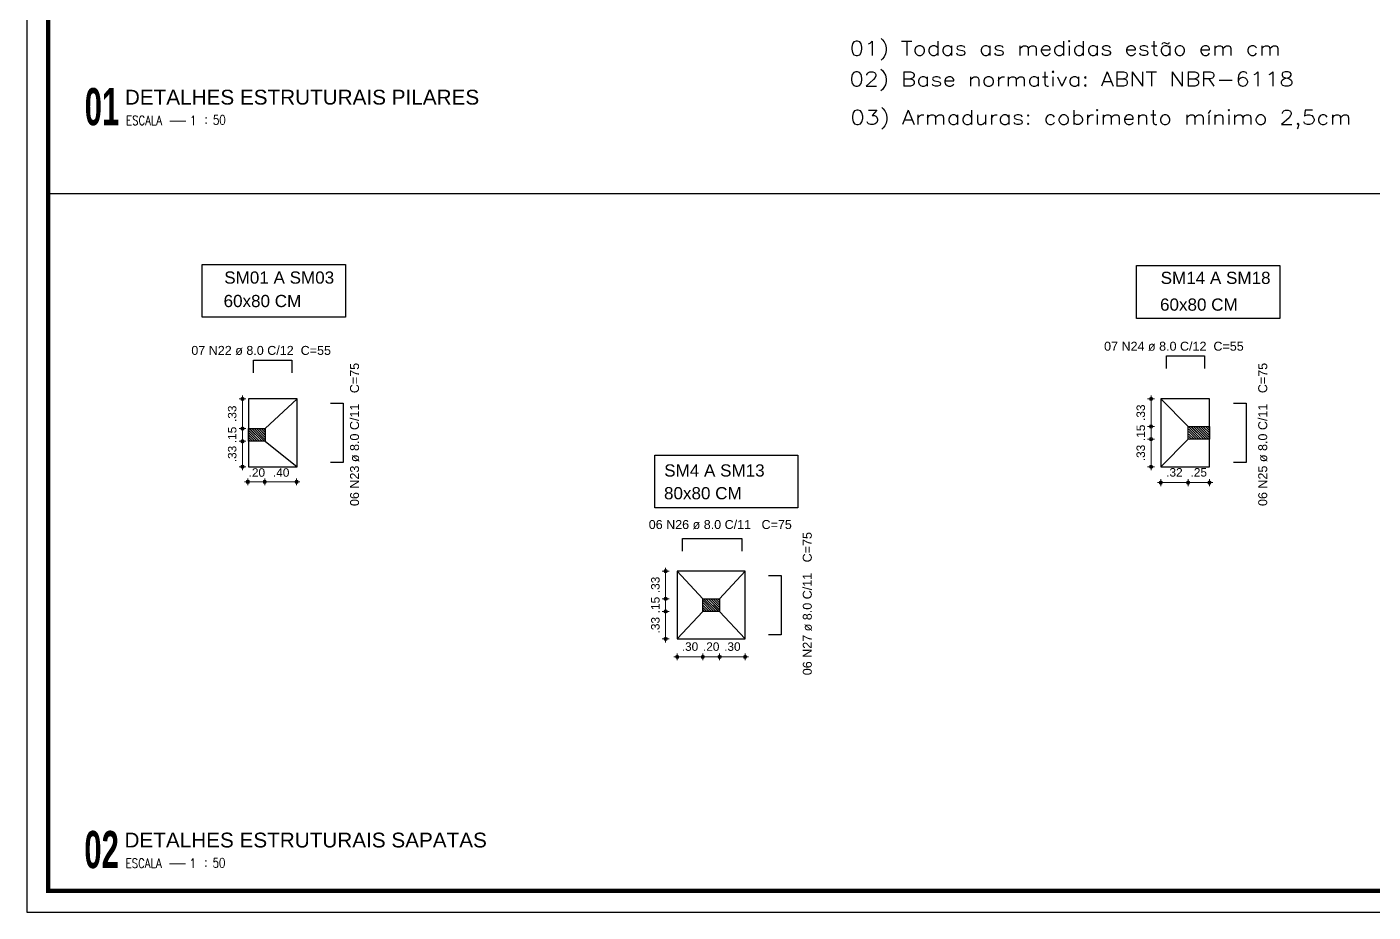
# Model space of a CAD drawing. Header units: millimetres. Extents: x 2317 to 2736, y 1295 to 1343.
# Drawn here: x 2316.87 to 2348.66, y 1299.25 to 1320.15 of the extents above; entities that cross this region are included whole.
import ezdxf
from ezdxf.enums import TextEntityAlignment as Align

# ---------------------------------------------------------------- set-up
doc = ezdxf.new("R2010")
doc.units = ezdxf.units.MM
for name, color, linetype in [('BL-CRM-03', 7, 'Continuous'), ('E-TXT-G', 3, 'Continuous'), ('E-TXT-Y', 2, 'Continuous'), ("LINHA - PROJETU'S", 1, 'Continuous'), ('PILARES', 1, 'Continuous'), ('sapatas', 4, 'Continuous'), ('SELO03', 7, 'Continuous')]:
    doc.layers.add(name, color=color, linetype=linetype)
for name, color, linetype, lineweight in [('COTAS', 53, 'Continuous', 9), ('DT-Armadura', 2, 'Continuous', 30), ('DT-Forma', 5, 'Continuous', 5), ('E-TXT-W', 7, 'Continuous', 20)]:
    doc.layers.add(name, color=color, linetype=linetype, lineweight=lineweight)
doc.styles.add('Arial', font='arial.ttf')
doc.styles.add('Arial$001', font='arial.ttf', dxfattribs={"height": 1.563588})
doc.styles.add('CARIMBO_DADOS', font='arial.ttf', dxfattribs={"height": 0.1})
doc.styles.add('REG140', font='romans.shx', dxfattribs={"width": 0.8, "height": 0.35})
doc.styles.add('REG80', font='romans.shx', dxfattribs={"width": 0.8, "height": 0.1})
doc.styles.add('ROMANS', font='romans.shx', dxfattribs={"width": 0.9})
doc.styles.add('SANSSERIF2', font='sanssb__.ttf', dxfattribs={"width": 0.8})
doc.styles.get("Standard").update_dxf_attribs({"font": 'arial.ttf'})

# ---------------------------------------------------------------- blocks, each defined once
blk = doc.blocks.new('IND_DES')
at = {"layer": 'E-TXT-W'}
blk.add_line((0.027, -0.243), (0.198, -0.243), dxfattribs=at)
at = {"layer": 'E-TXT-G', "style": 'REG80', "width": 0.8}
for s, p in [('ESCALA', (-0.446, -0.286)), ('1', (0.243, -0.286)), (':', (0.399, -0.271))]:
    blk.add_text(s, height=0.1, dxfattribs=at).set_placement(p)
blk.add_attdef('ESCALA', (0.49, -0.281), '', height=0.1, dxfattribs=at)
at = {"layer": 'E-TXT-W', "style": 'SANSSERIF2', "width": 0.6}
blk.add_attdef('00', text='', height=0.4, dxfattribs=at).set_placement((-0.708, -0.288), align=Align.CENTER)
at = {"layer": 'E-TXT-Y', "style": 'REG140', "width": 0.8}
for tag, p in [('PROJETO', (-0.456, 0.183)), ('DESENHO', (-0.458, -0.066))]:
    blk.add_attdef(tag, p, '', height=0.175, dxfattribs=at)
blk = doc.blocks.new('CIRCULOS')
at = {"layer": 'COTAS'}
for p, q in [((-4, 0), (4, 0)), ((0, 4), (0, -4))]:
    blk.add_line(p, q, dxfattribs=at)
for radius in [2, 1]:
    blk.add_circle((0, 0), radius, dxfattribs=at)

msp = doc.modelspace()

# ---------------------------------------------------------------- hatches: boundary and pattern name
h = msp.add_hatch()
h.set_pattern_fill('JIS_LC_20', color=256, scale=0.002, angle=90, style=0)
h.set_pattern_definition([(135, (4966.91543, -4015.8124), (-0.02828427125, -0.02828427125), []), (135, (4966.91543, -4015.8116), (-0.02828427125, -0.02828427125), [])])
h.paths.add_polyline_path([(2322.103, 1310.666), (2322.103, 1310.516), (2322.503, 1310.516), (2322.503, 1310.666)])
h.paths.add_polyline_path([(2322.103, 1310.516), (2322.103, 1310.366), (2322.503, 1310.366), (2322.503, 1310.516)])
h = msp.add_hatch()
h.set_pattern_fill('JIS_LC_20', color=256, scale=0.002, angle=270, style=0)
h.set_pattern_definition([(315, (-300.013012, 6636.895195), (0.02828427125, 0.02828427125), []), (315, (-300.013012, 6636.894395), (0.02828427125, 0.02828427125), [])])
h.paths.add_polyline_path([(2344.8, 1310.416), (2344.8, 1310.566), (2344.316, 1310.566), (2344.316, 1310.416)])
h.paths.add_polyline_path([(2344.8, 1310.566), (2344.8, 1310.716), (2344.316, 1310.716), (2344.316, 1310.566)])
h = msp.add_hatch()
h.set_pattern_fill('JIS_LC_20', color=256, scale=0.002, angle=-90, style=0)
h.set_pattern_definition([(315, (-311.580213, 6632.82985), (0.02828427125, 0.02828427125), []), (315, (-311.580213, 6632.82905), (0.02828427125, 0.02828427125), [])])
h.paths.add_polyline_path([(2333.233, 1306.351), (2333.233, 1306.501), (2332.833, 1306.501), (2332.833, 1306.351)])
h.paths.add_polyline_path([(2333.233, 1306.501), (2333.233, 1306.651), (2332.833, 1306.651), (2332.833, 1306.501)])

# ---------------------------------------------------------------- linework, layer by layer
msp.add_lwpolyline([(2316.873, 1299.254), (2375.073, 1299.254), (2375.073, 1341.304), (2316.873, 1341.304)], close=True)
at = {"const_width": 0.1}
msp.add_lwpolyline([(2317.373, 1299.754), (2374.573, 1299.754), (2374.573, 1340.804), (2317.373, 1340.804)], close=True, dxfattribs=at)
at = {"color": 7}
for points in [[(2321.013, 1314.543), (2324.396, 1314.543), (2324.396, 1313.299), (2321.013, 1313.299)], [(2343.078, 1314.512), (2346.461, 1314.512), (2346.461, 1313.268), (2343.078, 1313.268)], [(2331.699, 1310.038), (2335.082, 1310.038), (2335.082, 1308.795), (2331.699, 1308.795)]]:
    msp.add_lwpolyline(points, close=True, dxfattribs=at)
at = {"layer": 'BL-CRM-03'}
for p, q in [((2343.783, 1312.082), (2343.783, 1312.382)), ((2343.783, 1312.382), (2344.683, 1312.382)), ((2344.683, 1312.382), (2344.683, 1312.082)), ((2322.228, 1311.983), (2322.228, 1312.283)), ((2322.228, 1312.283), (2323.128, 1312.283)), ((2323.128, 1312.283), (2323.128, 1311.983)), ((2324.043, 1311.266), (2324.343, 1311.266)), ((2324.343, 1311.266), (2324.343, 1309.866)), ((2345.37, 1311.266), (2345.67, 1311.266)), ((2345.67, 1311.266), (2345.67, 1309.866)), ((2324.343, 1309.866), (2324.043, 1309.866)), ((2345.67, 1309.866), (2345.37, 1309.866)), ((2332.355, 1307.775), (2332.355, 1308.075)), ((2332.355, 1308.075), (2333.755, 1308.075)), ((2333.755, 1308.075), (2333.755, 1307.775)), ((2334.388, 1307.197), (2334.688, 1307.197)), ((2334.688, 1307.197), (2334.688, 1305.797)), ((2334.688, 1305.797), (2334.388, 1305.797))]:
    msp.add_line(p, q, dxfattribs=at)
at = {"layer": 'DT-Forma', "color": 8}
for p, q in [((2321.964, 1310.686), (2321.964, 1311.346)), ((2343.421, 1310.736), (2343.421, 1311.346)), ((2343.421, 1310.736), (2343.421, 1310.756)), ((2321.964, 1310.686), (2321.964, 1310.706)), ((2321.964, 1310.366), (2321.964, 1310.666)), ((2343.421, 1310.416), (2343.421, 1310.716)), ((2321.964, 1310.386), (2321.964, 1310.406)), ((2321.964, 1309.766), (2321.964, 1310.366)), ((2321.964, 1310.346), (2321.964, 1310.326)), ((2343.421, 1310.396), (2343.421, 1310.376)), ((2343.421, 1309.786), (2343.421, 1310.396)), ((2321.964, 1309.746), (2321.964, 1309.726)), ((2322.071, 1309.41), (2322.051, 1309.41)), ((2322.091, 1309.41), (2322.491, 1309.41)), ((2322.511, 1309.41), (2323.221, 1309.41)), ((2322.511, 1309.41), (2322.531, 1309.41)), ((2343.67, 1309.39), (2344.276, 1309.39)), ((2344.276, 1309.39), (2344.256, 1309.39)), ((2344.296, 1309.39), (2344.8, 1309.39)), ((2344.82, 1309.39), (2344.84, 1309.39)), ((2331.958, 1306.671), (2331.958, 1307.281)), ((2331.958, 1306.671), (2331.958, 1306.691)), ((2331.958, 1306.351), (2331.958, 1306.651)), ((2331.958, 1306.331), (2331.958, 1306.311)), ((2331.958, 1305.721), (2331.958, 1306.331)), ((2332.213, 1305.277), (2332.193, 1305.277)), ((2332.233, 1305.277), (2332.833, 1305.277)), ((2332.813, 1305.277), (2332.793, 1305.277)), ((2332.833, 1305.277), (2333.233, 1305.277)), ((2332.853, 1305.277), (2332.873, 1305.277)), ((2333.213, 1305.277), (2333.193, 1305.277)), ((2333.233, 1305.277), (2333.833, 1305.277)), ((2333.253, 1305.277), (2333.273, 1305.277)), ((2333.853, 1305.277), (2333.873, 1305.277))]:
    msp.add_line(p, q, dxfattribs=at)
at = {"layer": 'DT-Forma'}
msp.add_line((2344.8, 1310.716), (2344.596, 1310.716), dxfattribs=at)
at = {"layer": "LINHA - PROJETU'S", "color": 1}
msp.add_line((2317.373, 1316.217), (2351.624, 1316.217), dxfattribs=at)
at = {"layer": 'PILARES'}
for points in [[(2322.103, 1310.366), (2322.103, 1310.666), (2322.503, 1310.666), (2322.503, 1310.366)], [(2344.8, 1310.716), (2344.8, 1310.416), (2344.296, 1310.416), (2344.296, 1310.716)], [(2333.233, 1306.651), (2333.233, 1306.351), (2332.833, 1306.351), (2332.833, 1306.651)]]:
    msp.add_lwpolyline(points, close=True, dxfattribs=at)
at = {"layer": 'sapatas'}
for p, q in [((2322.503, 1310.666), (2323.253, 1311.366)), ((2344.296, 1310.716), (2343.65, 1311.366)), ((2322.503, 1310.366), (2323.253, 1309.766)), ((2344.296, 1310.416), (2343.65, 1309.766)), ((2332.833, 1306.651), (2332.233, 1307.301)), ((2333.233, 1306.651), (2333.833, 1307.301)), ((2332.833, 1306.351), (2332.233, 1305.701)), ((2333.233, 1306.351), (2333.833, 1305.701))]:
    msp.add_line(p, q, dxfattribs=at)
for points in [[(2322.103, 1309.766), (2323.253, 1309.766), (2323.253, 1311.366), (2322.103, 1311.366)], [(2344.8, 1311.366), (2343.65, 1311.366), (2343.65, 1309.766), (2344.8, 1309.766)], [(2332.233, 1305.701), (2333.833, 1305.701), (2333.833, 1307.301), (2332.233, 1307.301)]]:
    msp.add_lwpolyline(points, close=True, dxfattribs=at)

# ---------------------------------------------------------------- block references
ref = msp.add_blockref('IND_DES', (2320.193, 1318.459), dxfattribs=dict(xscale=2.193744800000605, yscale=2.193744800000013, zscale=2.193744800000013))
ref.add_attrib('00', '01', dxfattribs={"layer": 'E-TXT-W', "height": 0.8775, "style": 'SANSSERIF2', "width": 0.6}).set_placement((2318.646, 1317.827), align=Align.CENTER)
ref.add_attrib('DESENHO', 'DETALHES ESTRUTURAIS PILARES', (2319.187, 1318.314), dxfattribs={"layer": 'E-TXT-Y', "height": 0.35})
ref.add_attrib('ESCALA', '50', (2321.267, 1317.842), dxfattribs={"layer": 'E-TXT-G', "height": 0.2194, "style": 'REG80', "width": 0.8})
ref = msp.add_blockref('IND_DES', (2320.184, 1300.923), dxfattribs=dict(xscale=2.193744800000605, yscale=2.193744800000013, zscale=2.193744800000013))
ref.add_attrib('00', '02', dxfattribs={"layer": 'E-TXT-W', "height": 0.8775, "style": 'SANSSERIF2', "width": 0.6}).set_placement((2318.637, 1300.291), align=Align.CENTER)
ref.add_attrib('DESENHO', 'DETALHES ESTRUTURAIS SAPATAS', (2319.178, 1300.779), dxfattribs={"layer": 'E-TXT-Y', "height": 0.35})
ref.add_attrib('ESCALA', '50', (2321.258, 1300.306), dxfattribs={"layer": 'E-TXT-G', "height": 0.2194, "style": 'REG80', "width": 0.8})
at = {"layer": 'DT-Forma', "color": 8, "xscale": 0.02, "yscale": 0.02, "zscale": 0.02}
for p, rotation in [((2321.964, 1311.366), 90), ((2343.421, 1311.366), 90), ((2321.964, 1310.666), 270), ((2321.964, 1310.666), 270), ((2343.421, 1310.716), 270), ((2343.421, 1310.716), 270), ((2321.964, 1310.366), 90), ((2321.964, 1310.366), 270), ((2343.421, 1310.416), 90), ((2343.421, 1310.416), 90), ((2321.964, 1309.766), 90), ((2343.421, 1309.766), 270), ((2322.491, 1309.41), 180), ((2322.491, 1309.41), 180), ((2343.65, 1309.39), 180), ((2344.8, 1309.39), 180), ((2331.958, 1307.301), 90), ((2331.958, 1306.651), 270), ((2331.958, 1306.651), 270), ((2331.958, 1306.351), 90), ((2331.958, 1306.351), 90), ((2331.958, 1305.701), 270), ((2332.833, 1305.277), 180), ((2333.233, 1305.277), 180), ((2333.833, 1305.277), 180)]:
    msp.add_blockref('CIRCULOS', p, dxfattribs=dict(at, rotation=rotation))
for p in [(2322.091, 1309.41), (2323.241, 1309.41), (2344.296, 1309.39), (2344.296, 1309.39), (2332.233, 1305.277), (2332.833, 1305.277), (2333.233, 1305.277)]:
    msp.add_blockref('CIRCULOS', p, dxfattribs=at)

# ---------------------------------------------------------------- texts
at = {"color": 7, "attachment_point": 7, "line_spacing_factor": 0.798, "style": 'Arial$001'}
for s, insert, char_height, width in [('SM01 A SM03', (2321.534, 1314.083), 0.28817, 4.18741), ('SM14 A SM18', (2343.648, 1314.076), 0.28817, 4.24118), ('60x80 CM', (2321.518, 1313.53), 0.2882, 4.224), ('60x80 CM', (2343.633, 1313.445), 0.2882, 4.224), ('SM4 A SM13', (2331.924, 1309.53), 0.2882, 5.39741), ('80x80 CM', (2331.919, 1308.993), 0.2882, 4.224)]:
    msp.add_mtext(s, dxfattribs=dict(at, insert=insert, char_height=char_height, width=width))
at = {"layer": 'DT-Armadura', "color": 7, "char_height": 0.2118, "width": 5.59152, "attachment_point": 8, "line_spacing_factor": 0.9, "style": 'Arial'}
for s, insert in [('07 N24 ø 8.0 C/12  C=55', (2343.961, 1312.499)), ('07 N22 ø 8.0 C/12  C=55', (2322.405, 1312.4)), ('06 N26 ø 8.0 C/11   C=75', (2333.248, 1308.29))]:
    msp.add_mtext(s, dxfattribs=dict(at, insert=insert))
at = {"layer": 'DT-Armadura', "color": 7, "char_height": 0.2118, "width": 5.59152, "attachment_point": 8, "rotation": 90, "line_spacing_factor": 0.9, "style": 'Arial'}
for s, insert in [('06 N23 ø 8.0 C/11   C=75', (2324.722, 1310.528)), ('06 N25 ø 8.0 C/11   C=75', (2346.17, 1310.528)), ('06 N27 ø 8.0 C/11   C=75', (2335.414, 1306.534))]:
    msp.add_mtext(s, dxfattribs=dict(at, insert=insert))
at = {"layer": 'DT-Forma', "color": 230, "char_height": 0.2, "attachment_point": 5, "rotation": 90, "style": 'CARIMBO_DADOS'}
for s, insert in [('\\A1;.33', (2321.722, 1311.016)), ('\\A1;.33', (2343.179, 1311.041)), ('\\A1;.15', (2343.179, 1310.566)), ('\\A1;.15', (2321.722, 1310.516)), ('\\A1;.33', (2321.722, 1310.066)), ('\\A1;.33', (2343.179, 1310.091)), ('\\A1;.33', (2331.716, 1306.976)), ('\\A1;.15', (2331.716, 1306.501)), ('\\A1;.33', (2331.716, 1306.026))]:
    msp.add_mtext(s, dxfattribs=dict(at, insert=insert))
at = {"layer": 'DT-Forma', "color": 230, "char_height": 0.2, "attachment_point": 5, "style": 'CARIMBO_DADOS'}
for s, insert in [('\\A1;.20', (2322.303, 1309.628)), ('\\A1;.40', (2322.878, 1309.628)), ('\\A1;.32', (2343.973, 1309.632)), ('\\A1;.25', (2344.548, 1309.632)), ('\\A1;.30', (2332.533, 1305.519)), ('\\A1;.20', (2333.033, 1305.519)), ('\\A1;.30', (2333.533, 1305.519))]:
    msp.add_mtext(s, dxfattribs=dict(at, insert=insert))
at = {"layer": 'SELO03', "style": 'ROMANS', "width": 1.2}
for s, p in [('01) Todas as medidas estão em cm', (2336.299, 1319.476)), ('02) Base normativa: ABNT NBR-6118', (2336.296, 1318.748)), ('03) Armaduras: cobrimento mínimo 2,5cm', (2336.317, 1317.844))]:
    msp.add_text(s, height=0.3375, dxfattribs=at).set_placement(p)

doc.saveas('drawing.dxf')
